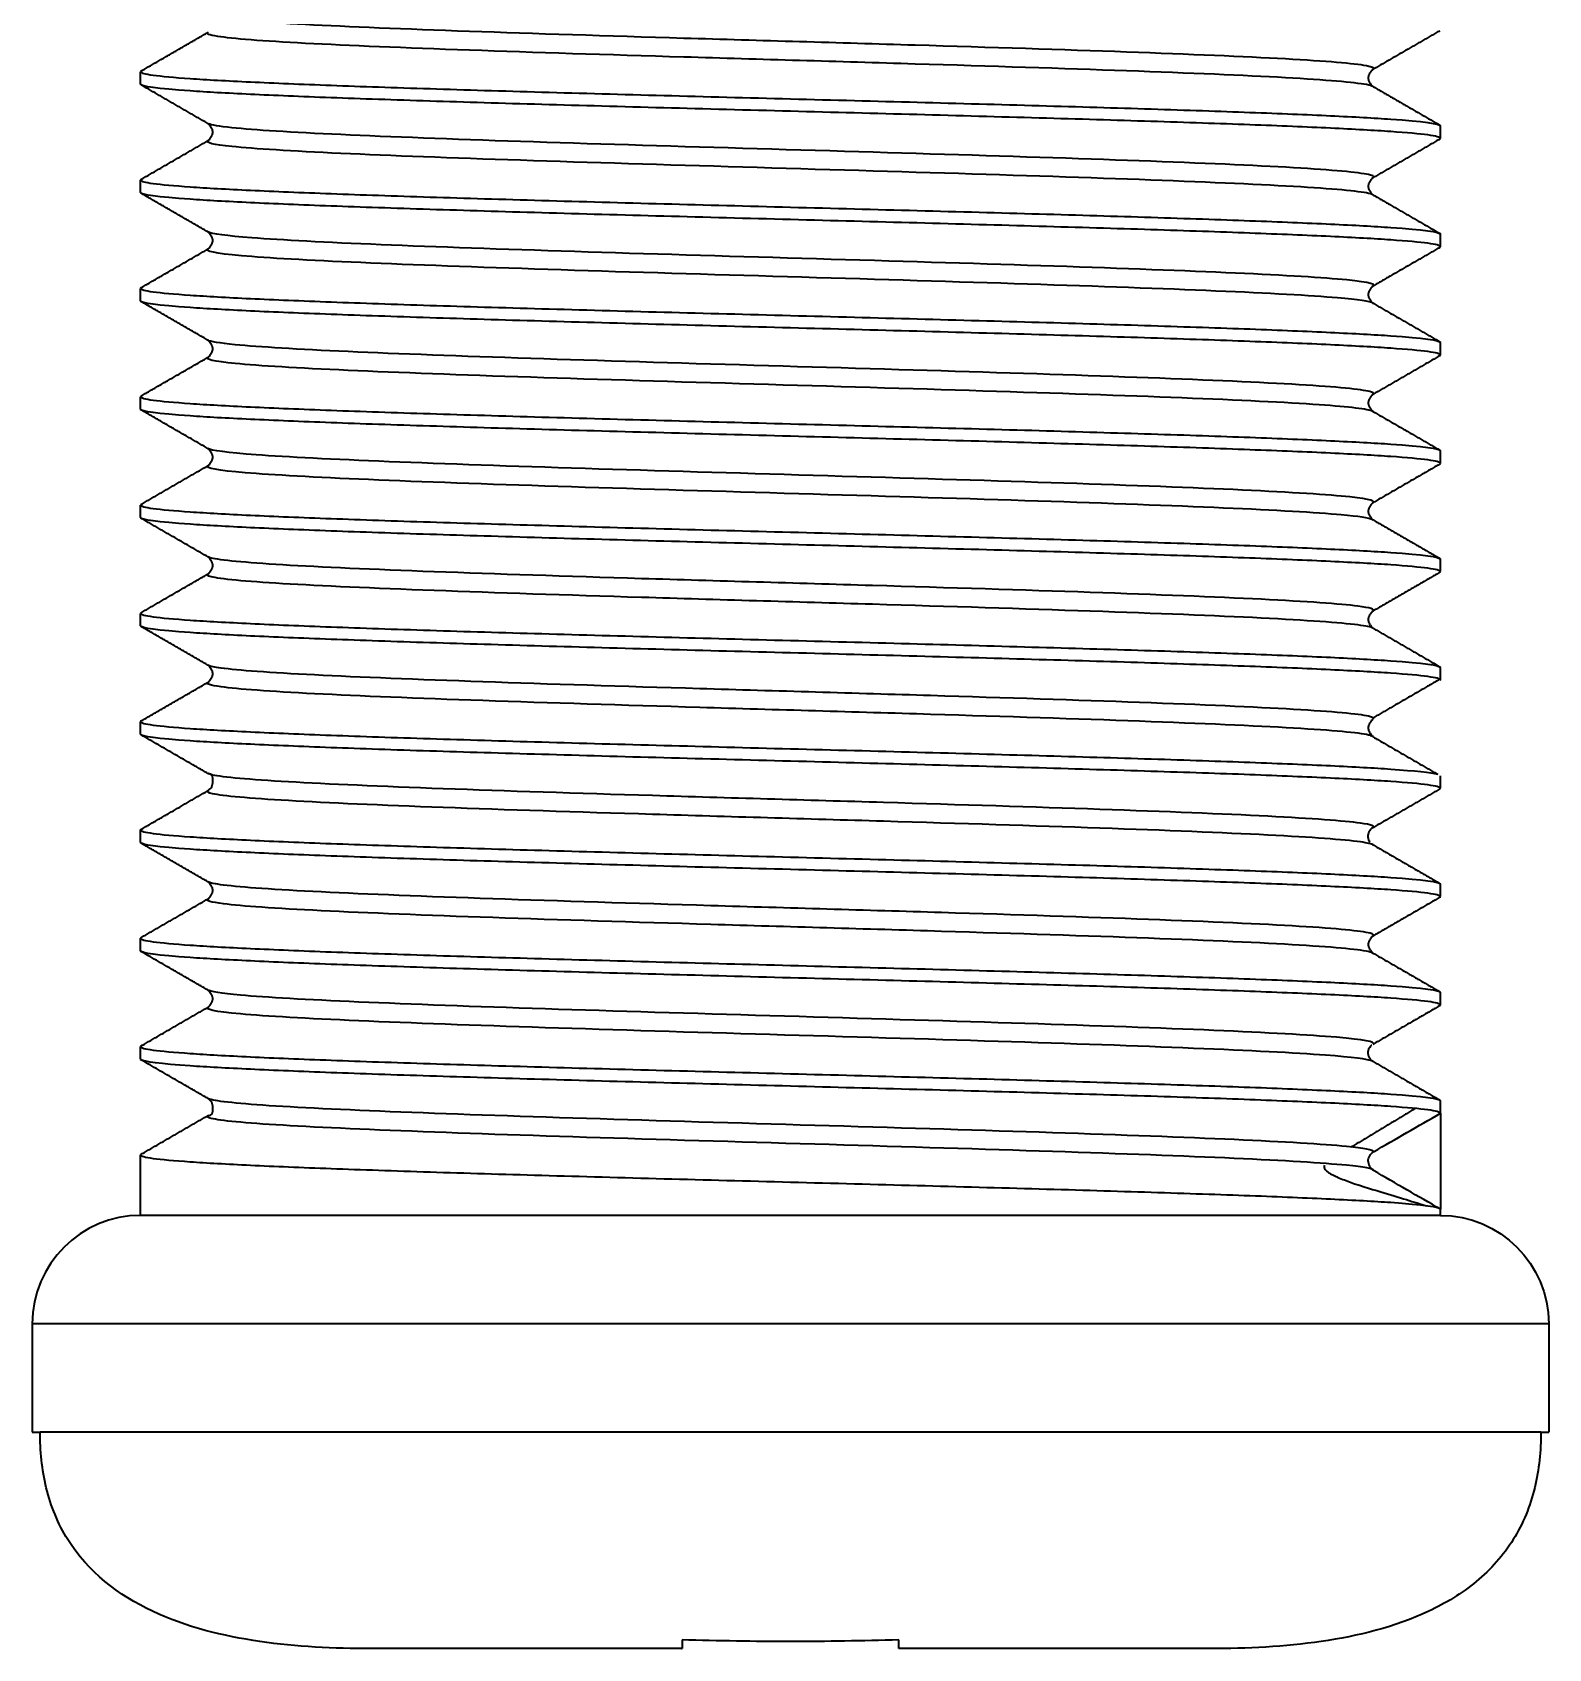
# Model space of a CAD drawing. Extents: x 0 to 1647, y 4681 to 5260.
# Drawn here: x 233.69 to 239.29, y 4895.01 to 4900.98 of the extents above; entities that cross this region are included whole.
import ezdxf

# ---------------------------------------------------------------- set-up
doc = ezdxf.new("R2010")
doc.units = 0
doc.header["$LTSCALE"] = 30
doc.header["$MEASUREMENT"] = 0
doc.layers.get('0').update_dxf_attribs({"linetype": 'CONTINUOUS'})
doc.layers.add('\\M+5B3DF\\M+5B4E7\\M+5CFDF', color=3, linetype='CONTINUOUS', lineweight=9)

# ---------------------------------------------------------------- blocks, each defined once
blk = doc.blocks.new('22')
at = {"color": 0, "lineweight": 35}
for p, q in [((-117.7223, 161.9913), (-117.7256, 161.9876)), ((-117.7256, 161.93), (-117.7256, 161.9876)), ((-112.0388, 161.9973), (-112.0368, 161.9984)), ((-117.4122, 161.7472), (-117.4145, 161.7484)), ((-111.7303, 161.6756), (-111.7256, 161.68)), ((-111.7256, 161.68), (-111.7256, 161.7376)), ((-117.7236, 161.4905), (-117.7256, 161.4876)), ((-117.7256, 161.4299), (-117.7256, 161.4876)), ((-112.0385, 161.4974), (-112.0363, 161.4986)), ((-111.7256, 161.18), (-111.7256, 161.2377)), ((-111.7305, 161.1754), (-111.7256, 161.18)), ((-117.7236, 160.9905), (-117.7256, 160.9877)), ((-117.7256, 160.93), (-117.7256, 160.9877)), ((-112.0389, 160.9972), (-112.0364, 160.9985)), ((-111.7256, 160.68), (-111.7256, 160.7377)), ((-111.7274, 160.6772), (-111.7256, 160.68)), ((-117.7219, 160.4916), (-117.7256, 160.4876)), ((-117.7256, 160.4299), (-117.7256, 160.4876)), ((-112.0362, 160.419), (-112.0384, 160.4202)), ((-111.7256, 160.18), (-111.7256, 160.2377)), ((-117.4146, 160.1692), (-117.4124, 160.1704)), ((-111.7282, 160.1766), (-111.7256, 160.18)), ((-117.7205, 159.9923), (-117.7256, 159.9877)), ((-117.7256, 159.93), (-117.7256, 159.9877)), ((-112.0366, 159.9192), (-112.0388, 159.9204)), ((-111.7256, 159.6801), (-111.7256, 159.7376)), ((-111.7299, 159.6758), (-111.7256, 159.6801)), ((-117.7216, 159.4917), (-117.7256, 159.4876)), ((-117.7256, 159.4301), (-117.7256, 159.4876)), ((-112.0383, 159.4975), (-112.0364, 159.4986)), ((-117.4123, 159.2472), (-117.4142, 159.2482)), ((-111.7256, 159.18), (-111.7256, 159.2376)), ((-111.7263, 159.1784), (-111.7256, 159.18)), ((-117.7231, 158.9908), (-117.7256, 158.9876)), ((-117.7256, 158.93), (-117.7256, 158.9876)), ((-111.7256, 158.6801), (-111.7256, 158.7376)), ((-111.7295, 158.676), (-111.7256, 158.6801)), ((-117.7239, 158.4903), (-117.7256, 158.4876)), ((-117.7256, 158.4301), (-117.7256, 158.4876)), ((-111.7277, 158.177), (-111.7256, 158.18)), ((-111.7256, 158.18), (-111.7256, 158.2376)), ((-117.7227, 157.991), (-117.7256, 157.9876)), ((-117.7256, 157.93), (-117.7256, 157.9876)), ((-111.7256, 157.6799), (-111.7256, 157.7376)), ((-111.7274, 157.6772), (-111.7256, 157.6799)), ((-117.7208, 157.4922), (-117.7256, 157.4876)), ((-117.7256, 157.43), (-117.7256, 157.4876)), ((-111.7256, 157.1799), (-111.7256, 157.2377)), ((-111.7256, 157.1799), (-111.7256, 156.7377)), ((-117.7209, 156.9921), (-117.7256, 156.9877)), ((-117.7256, 156.7088), (-117.7256, 156.9877)), ((-111.7256, 156.7088), (-117.7256, 156.7088)), ((-111.7256, 156.7088), (-111.7256, 156.7377)), ((-118.2256, 156.2088), (-118.2256, 155.7088)), ((-111.2256, 156.2088), (-118.2256, 156.2088)), ((-111.2256, 156.2088), (-111.2256, 155.7088)), ((-118.2256, 155.7088), (-118.1897, 155.7088)), ((-111.2615, 155.7088), (-118.1897, 155.7088)), ((-111.2615, 155.7088), (-111.2256, 155.7088)), ((-114.2256, 154.7088), (-114.2256, 154.7497)), ((-115.2292, 154.7088), (-116.663, 154.7088)), ((-115.2292, 154.7088), (-115.2256, 154.7088)), ((-114.217, 154.7088), (-114.2256, 154.7088)), ((-112.7896, 154.7088), (-114.217, 154.7088)), ((-112.7891, 154.7088), (-112.7896, 154.7088))]:
    blk.add_line(p, q, dxfattribs=at)
blk.add_arc((-117.7256, 156.2088), 0.5, 90, 180, dxfattribs=at)
at = {"color": 0, "lineweight": 35, "extrusion": (0, 0, -1)}
blk.add_arc((111.7256, 156.2088), 0.5, 90, 180, dxfattribs=at)
at = {"color": 0, "lineweight": 35}
for points, knots in [([(-112.0368, 161.9984), (-112.028, 162.0038), (-112.0577, 162.0199), (-112.3797, 162.0465), (-113.1323, 162.0783), (-114.1353, 162.11), (-115.2311, 162.1418), (-116.2474, 162.1735), (-117.0245, 162.2053), (-117.3479, 162.23), (-117.4064, 162.2441), (-117.4131, 162.2476)], [0, 0, 0, 0, 0.065785, 0.193189, 0.320593, 0.447997, 0.575401, 0.702805, 0.83021, 0.957614, 1, 1, 1, 1]), ([(-112.0367, 161.9193), (-112.0414, 161.9222), (-112.0882, 161.9357), (-112.3797, 161.9598), (-113.1323, 161.9916), (-114.1353, 162.0233), (-115.2311, 162.0551), (-116.2474, 162.0869), (-117.0245, 162.1186), (-117.3855, 162.1462), (-117.425, 162.1632), (-117.414, 162.1695)], [0, 0, 0, 0, 0.035257, 0.162133, 0.289008, 0.415884, 0.54276, 0.669636, 0.796511, 0.923387, 1, 1, 1, 1]), ([(-117.7256, 161.9876), (-117.7256, 161.9823), (-117.7062, 161.9773), (-117.6295, 161.9668), (-117.5715, 161.9614), (-117.421, 161.951), (-117.3278, 161.9459), (-117.1081, 161.9355), (-116.9838, 161.9302), (-116.7072, 161.9198), (-116.5529, 161.9147), (-116.2266, 161.9043), (-116.0544, 161.899), (-115.6916, 161.8886), (-115.501, 161.8834), (-115.1177, 161.8731), (-114.923, 161.8678), (-114.5276, 161.8573), (-114.3321, 161.8522), (-113.949, 161.8419), (-113.759, 161.8365), (-113.3955, 161.8261), (-113.2233, 161.821), (-112.8976, 161.8107), (-112.7432, 161.8053), (-112.4664, 161.7949), (-112.3423, 161.7898), (-112.1233, 161.7794), (-112.0298, 161.7741), (-111.8052, 161.7585), (-111.7256, 161.7481), (-111.7256, 161.7376)], [0, 0, 0, 0, 0.0625, 0.0625, 0.125, 0.125, 0.1875, 0.1875, 0.25, 0.25, 0.3125, 0.3125, 0.375, 0.375, 0.4375, 0.4375, 0.5, 0.5, 0.5625, 0.5625, 0.625, 0.625, 0.6875, 0.6875, 0.75, 0.75, 0.8125, 0.8125, 0.875, 0.875, 1, 1, 1, 1]), ([(-111.7256, 161.68), (-111.7256, 161.6852), (-111.745, 161.6904), (-111.8217, 161.7009), (-111.8797, 161.7061), (-112.0302, 161.7164), (-112.1234, 161.7217), (-112.3431, 161.7323), (-112.4674, 161.7374), (-112.744, 161.7477), (-112.8983, 161.753), (-113.2246, 161.7635), (-113.3968, 161.7686), (-113.7596, 161.7789), (-113.9502, 161.7842), (-114.3335, 161.7947), (-114.5281, 161.7998), (-114.9236, 161.8102), (-115.1191, 161.8154), (-115.5022, 161.8259), (-115.6922, 161.8311), (-116.0557, 161.8414), (-116.2279, 161.8466), (-116.5536, 161.8571), (-116.708, 161.8624), (-116.9848, 161.8726), (-117.1089, 161.8778), (-117.3279, 161.8883), (-117.4214, 161.8936), (-117.646, 161.9089), (-117.7256, 161.9196), (-117.7256, 161.93)], [0, 0, 0, 0, 0.0625, 0.0625, 0.125, 0.125, 0.1875, 0.1875, 0.25, 0.25, 0.3125, 0.3125, 0.375, 0.375, 0.4375, 0.4375, 0.5, 0.5, 0.5625, 0.5625, 0.625, 0.625, 0.6875, 0.6875, 0.75, 0.75, 0.8125, 0.8125, 0.875, 0.875, 1, 1, 1, 1]), ([(-112.0363, 161.4986), (-112.0322, 161.5013), (-112.0346, 161.5146), (-112.2432, 161.5384), (-112.911, 161.5702), (-113.8639, 161.6019), (-114.9523, 161.6337), (-116.005, 161.6654), (-116.8566, 161.6972), (-117.3, 161.7244), (-117.3994, 161.7411), (-117.4122, 161.7472)], [0, 0, 0, 0, 0.032428, 0.160177, 0.287925, 0.415674, 0.543422, 0.671171, 0.79892, 0.926668, 1, 1, 1, 1]), ([(-112.0357, 161.4186), (-112.0363, 161.4191), (-112.0542, 161.4301), (-112.2432, 161.4517), (-112.911, 161.4835), (-113.8639, 161.5152), (-114.9523, 161.547), (-116.005, 161.5788), (-116.8566, 161.6105), (-117.3449, 161.6405), (-117.4275, 161.6599), (-117.4153, 161.6688)], [0, 0, 0, 0, 0.005369, 0.132323, 0.259276, 0.386229, 0.513182, 0.640136, 0.767089, 0.894042, 1, 1, 1, 1]), ([(-117.7256, 161.4876), (-117.7256, 161.4823), (-117.7062, 161.4771), (-117.6295, 161.4668), (-117.5715, 161.4616), (-117.421, 161.451), (-117.3278, 161.4458), (-117.1081, 161.4355), (-116.9838, 161.4303), (-116.7072, 161.4198), (-116.5529, 161.4145), (-116.2266, 161.4043), (-116.0544, 161.3991), (-115.6916, 161.3886), (-115.501, 161.3833), (-115.1177, 161.3731), (-114.923, 161.3679), (-114.5276, 161.3573), (-114.3321, 161.3521), (-113.949, 161.3419), (-113.759, 161.3367), (-113.3955, 161.3261), (-113.2233, 161.3209), (-112.8976, 161.3106), (-112.7432, 161.3054), (-112.4664, 161.2949), (-112.3423, 161.2897), (-112.1233, 161.2794), (-112.0298, 161.2742), (-111.8052, 161.2585), (-111.7256, 161.2483), (-111.7256, 161.2377)], [0, 0, 0, 0, 0.0625, 0.0625, 0.125, 0.125, 0.1875, 0.1875, 0.25, 0.25, 0.3125, 0.3125, 0.375, 0.375, 0.4375, 0.4375, 0.5, 0.5, 0.5625, 0.5625, 0.625, 0.625, 0.6875, 0.6875, 0.75, 0.75, 0.8125, 0.8125, 0.875, 0.875, 1, 1, 1, 1]), ([(-111.7256, 161.18), (-111.7256, 161.1853), (-111.745, 161.1905), (-111.8217, 161.2009), (-111.8797, 161.206), (-112.0302, 161.2165), (-112.1234, 161.2218), (-112.3431, 161.2322), (-112.4674, 161.2373), (-112.744, 161.2477), (-112.8983, 161.2531), (-113.2246, 161.2634), (-113.3968, 161.2685), (-113.7596, 161.279), (-113.9502, 161.2843), (-114.3335, 161.2946), (-114.5282, 161.2997), (-114.9236, 161.3102), (-115.1191, 161.3155), (-115.5022, 161.3258), (-115.6922, 161.331), (-116.0557, 161.3414), (-116.2279, 161.3467), (-116.5536, 161.3571), (-116.708, 161.3622), (-116.9848, 161.3726), (-117.1089, 161.3779), (-117.3279, 161.3883), (-117.4214, 161.3935), (-117.646, 161.409), (-117.7256, 161.4195), (-117.7256, 161.4299)], [0, 0, 0, 0, 0.0625, 0.0625, 0.125, 0.125, 0.1875, 0.1875, 0.25, 0.25, 0.3125, 0.3125, 0.375, 0.375, 0.4375, 0.4375, 0.5, 0.5, 0.5625, 0.5625, 0.625, 0.625, 0.6875, 0.6875, 0.75, 0.75, 0.8125, 0.8125, 0.875, 0.875, 1, 1, 1, 1]), ([(-112.0364, 160.9985), (-112.0363, 160.9985), (-112.02, 161.0091), (-112.1325, 161.0303), (-112.7085, 161.0621), (-113.6015, 161.0938), (-114.6711, 161.1256), (-115.7493, 161.1573), (-116.6667, 161.1891), (-117.2487, 161.2193), (-117.3974, 161.2389), (-117.4138, 161.2479)], [0, 0, 0, 0, 0.000242, 0.127568, 0.254894, 0.382221, 0.509547, 0.636873, 0.764199, 0.891525, 1, 1, 1, 1]), ([(-112.0363, 160.919), (-112.0488, 160.9272), (-112.1757, 160.946), (-112.7085, 160.9754), (-113.6015, 161.0071), (-114.6711, 161.0389), (-115.7493, 161.0707), (-116.6667, 161.1024), (-117.279, 161.1342), (-117.4259, 161.1563), (-117.4167, 161.1678), (-117.4154, 161.1687)], [0, 0, 0, 0, 0.098553, 0.225724, 0.352894, 0.480065, 0.607236, 0.734406, 0.861577, 0.988748, 1, 1, 1, 1]), ([(-117.7256, 160.9877), (-117.7256, 160.9824), (-117.7062, 160.9771), (-117.6295, 160.9667), (-117.5715, 160.9616), (-117.421, 160.9512), (-117.3278, 160.9458), (-117.1081, 160.9354), (-116.9838, 160.9303), (-116.7072, 160.92), (-116.5529, 160.9146), (-116.2266, 160.9041), (-116.0544, 160.8991), (-115.6916, 160.8887), (-115.501, 160.8833), (-115.1177, 160.873), (-114.923, 160.8679), (-114.5276, 160.8574), (-114.3321, 160.8521), (-113.949, 160.8417), (-113.759, 160.8366), (-113.3955, 160.8262), (-113.2233, 160.821), (-112.8976, 160.8105), (-112.7432, 160.8053), (-112.4664, 160.795), (-112.3423, 160.7898), (-112.1233, 160.7793), (-112.0298, 160.7741), (-111.8052, 160.7587), (-111.7256, 160.7481), (-111.7256, 160.7377)], [0, 0, 0, 0, 0.0625, 0.0625, 0.125, 0.125, 0.1875, 0.1875, 0.25, 0.25, 0.3125, 0.3125, 0.375, 0.375, 0.4375, 0.4375, 0.5, 0.5, 0.5625, 0.5625, 0.625, 0.625, 0.6875, 0.6875, 0.75, 0.75, 0.8125, 0.8125, 0.875, 0.875, 1, 1, 1, 1]), ([(-111.7256, 160.68), (-111.7256, 160.6852), (-111.745, 160.6905), (-111.8217, 160.7009), (-111.8797, 160.7061), (-112.0302, 160.7164), (-112.1234, 160.7218), (-112.3431, 160.7323), (-112.4674, 160.7374), (-112.744, 160.7477), (-112.8983, 160.753), (-113.2246, 160.7635), (-113.3968, 160.7686), (-113.7596, 160.7789), (-113.9502, 160.7842), (-114.3335, 160.7947), (-114.5281, 160.7998), (-114.9236, 160.8102), (-115.1191, 160.8154), (-115.5022, 160.8259), (-115.6922, 160.8311), (-116.0557, 160.8414), (-116.2279, 160.8466), (-116.5536, 160.8571), (-116.708, 160.8623), (-116.9848, 160.8726), (-117.1089, 160.8778), (-117.3279, 160.8884), (-117.4214, 160.8936), (-117.646, 160.9089), (-117.7256, 160.9196), (-117.7256, 160.93)], [0, 0, 0, 0, 0.0625, 0.0625, 0.125, 0.125, 0.1875, 0.1875, 0.25, 0.25, 0.3125, 0.3125, 0.375, 0.375, 0.4375, 0.4375, 0.5, 0.5, 0.5625, 0.5625, 0.625, 0.625, 0.6875, 0.6875, 0.75, 0.75, 0.8125, 0.8125, 0.875, 0.875, 1, 1, 1, 1]), ([(-112.0358, 160.499), (-112.033, 160.501), (-112.0321, 160.5136), (-112.2201, 160.5369), (-112.8709, 160.5686), (-113.8131, 160.6004), (-114.8987, 160.6321), (-115.9572, 160.6639), (-116.8221, 160.6957), (-117.3, 160.724), (-117.4054, 160.7418), (-117.4153, 160.7489)], [0, 0, 0, 0, 0.024674, 0.151705, 0.278736, 0.405766, 0.532797, 0.659828, 0.786858, 0.913889, 1, 1, 1, 1]), ([(-112.0384, 160.4202), (-112.0587, 160.4302), (-112.2324, 160.4508), (-112.8709, 160.4819), (-113.8131, 160.5137), (-114.8987, 160.5455), (-115.9572, 160.5772), (-116.8221, 160.609), (-117.3422, 160.6398), (-117.4313, 160.6601), (-117.4137, 160.6698)], [0, 0, 0, 0, 0.120046, 0.24731, 0.374574, 0.501838, 0.629102, 0.756366, 0.88363, 1, 1, 1, 1]), ([(-117.7256, 160.4876), (-117.7256, 160.4823), (-117.7062, 160.4771), (-117.6295, 160.4668), (-117.5715, 160.4616), (-117.421, 160.451), (-117.3278, 160.4458), (-117.1081, 160.4354), (-116.9838, 160.4303), (-116.7072, 160.4198), (-116.5529, 160.4145), (-116.2266, 160.4042), (-116.0544, 160.3991), (-115.6916, 160.3886), (-115.501, 160.3833), (-115.1177, 160.373), (-114.923, 160.3679), (-114.5276, 160.3573), (-114.3321, 160.3521), (-113.949, 160.3418), (-113.759, 160.3367), (-113.3955, 160.3261), (-113.2233, 160.3209), (-112.8976, 160.3106), (-112.7432, 160.3054), (-112.4664, 160.2949), (-112.3423, 160.2897), (-112.1233, 160.2793), (-112.0298, 160.2742), (-111.8052, 160.2585), (-111.7256, 160.2483), (-111.7256, 160.2377)], [0, 0, 0, 0, 0.0625, 0.0625, 0.125, 0.125, 0.1875, 0.1875, 0.25, 0.25, 0.3125, 0.3125, 0.375, 0.375, 0.4375, 0.4375, 0.5, 0.5, 0.5625, 0.5625, 0.625, 0.625, 0.6875, 0.6875, 0.75, 0.75, 0.8125, 0.8125, 0.875, 0.875, 1, 1, 1, 1]), ([(-111.7256, 160.18), (-111.7256, 160.1853), (-111.745, 160.1905), (-111.8217, 160.2009), (-111.8797, 160.206), (-112.0302, 160.2166), (-112.1234, 160.2218), (-112.3431, 160.2322), (-112.4674, 160.2373), (-112.744, 160.2478), (-112.8983, 160.2531), (-113.2246, 160.2634), (-113.3968, 160.2685), (-113.7596, 160.279), (-113.9502, 160.2843), (-114.3335, 160.2946), (-114.5282, 160.2997), (-114.9236, 160.3103), (-115.1191, 160.3155), (-115.5022, 160.3258), (-115.6922, 160.331), (-116.0557, 160.3415), (-116.2279, 160.3467), (-116.5536, 160.3571), (-116.708, 160.3622), (-116.9848, 160.3727), (-117.1089, 160.3779), (-117.3279, 160.3883), (-117.4214, 160.3934), (-117.646, 160.409), (-117.7256, 160.4194), (-117.7256, 160.4299)], [0, 0, 0, 0, 0.0625, 0.0625, 0.125, 0.125, 0.1875, 0.1875, 0.25, 0.25, 0.3125, 0.3125, 0.375, 0.375, 0.4375, 0.4375, 0.5, 0.5, 0.5625, 0.5625, 0.625, 0.625, 0.6875, 0.6875, 0.75, 0.75, 0.8125, 0.8125, 0.875, 0.875, 1, 1, 1, 1]), ([(-112.0366, 159.9984), (-112.0204, 160.0085), (-112.1224, 160.0292), (-112.6722, 160.0605), (-113.5527, 160.0923), (-114.6175, 160.124), (-115.6993, 160.1558), (-116.6281, 160.1876), (-117.2432, 160.2186), (-117.4013, 160.239), (-117.4153, 160.2488)], [0, 0, 0, 0, 0.121313, 0.248112, 0.37491, 0.501709, 0.628508, 0.755306, 0.882105, 1, 1, 1, 1]), ([(-112.0388, 159.9204), (-112.054, 159.9276), (-112.1732, 159.9454), (-112.6722, 159.9738), (-113.5527, 160.0056), (-114.6175, 160.0374), (-115.6993, 160.0691), (-116.6281, 160.1009), (-117.2579, 160.1326), (-117.4243, 160.1554), (-117.4172, 160.1676), (-117.4146, 160.1692)], [0, 0, 0, 0, 0.08724, 0.214847, 0.342455, 0.470062, 0.597669, 0.725277, 0.852884, 0.980492, 1, 1, 1, 1]), ([(-117.7256, 159.9877), (-117.7256, 159.9824), (-117.7062, 159.9771), (-117.6295, 159.9667), (-117.5715, 159.9615), (-117.421, 159.9512), (-117.3278, 159.9458), (-117.1081, 159.9353), (-116.9838, 159.9303), (-116.7072, 159.92), (-116.5529, 159.9146), (-116.2266, 159.9041), (-116.0544, 159.8991), (-115.6916, 159.8887), (-115.501, 159.8834), (-115.1177, 159.8729), (-114.923, 159.8679), (-114.5276, 159.8575), (-114.3321, 159.8522), (-113.949, 159.8417), (-113.759, 159.8366), (-113.3955, 159.8262), (-113.2233, 159.821), (-112.8976, 159.8105), (-112.7432, 159.8053), (-112.4664, 159.795), (-112.3423, 159.7898), (-112.1233, 159.7793), (-112.0298, 159.7741), (-111.8052, 159.7587), (-111.7256, 159.748), (-111.7256, 159.7376)], [0, 0, 0, 0, 0.0625, 0.0625, 0.125, 0.125, 0.1875, 0.1875, 0.25, 0.25, 0.3125, 0.3125, 0.375, 0.375, 0.4375, 0.4375, 0.5, 0.5, 0.5625, 0.5625, 0.625, 0.625, 0.6875, 0.6875, 0.75, 0.75, 0.8125, 0.8125, 0.875, 0.875, 1, 1, 1, 1]), ([(-111.7256, 159.6801), (-111.7256, 159.6853), (-111.745, 159.6904), (-111.8217, 159.7008), (-111.8797, 159.7061), (-112.0302, 159.7166), (-112.1234, 159.7217), (-112.3431, 159.7321), (-112.4674, 159.7374), (-112.744, 159.7478), (-112.8983, 159.753), (-113.2246, 159.7633), (-113.3968, 159.7686), (-113.7596, 159.7791), (-113.9502, 159.7843), (-114.3335, 159.7945), (-114.5281, 159.7998), (-114.9236, 159.8103), (-115.1191, 159.8155), (-115.5022, 159.8257), (-115.6922, 159.831), (-116.0557, 159.8416), (-116.2279, 159.8467), (-116.5536, 159.8569), (-116.708, 159.8623), (-116.9848, 159.8728), (-117.1089, 159.8779), (-117.3279, 159.8882), (-117.4214, 159.8935), (-117.646, 159.9092), (-117.7256, 159.9194), (-117.7256, 159.93)], [0, 0, 0, 0, 0.0625, 0.0625, 0.125, 0.125, 0.1875, 0.1875, 0.25, 0.25, 0.3125, 0.3125, 0.375, 0.375, 0.4375, 0.4375, 0.5, 0.5, 0.5625, 0.5625, 0.625, 0.625, 0.6875, 0.6875, 0.75, 0.75, 0.8125, 0.8125, 0.875, 0.875, 1, 1, 1, 1]), ([(-112.0364, 159.4986), (-112.0253, 159.506), (-112.0823, 159.5239), (-112.4947, 159.5524), (-113.3043, 159.5842), (-114.3373, 159.6159), (-115.4313, 159.6477), (-116.4144, 159.6795), (-117.1321, 159.7112), (-117.3765, 159.7341), (-117.4111, 159.7463), (-117.414, 159.748)], [0, 0, 0, 0, 0.088504, 0.215815, 0.343126, 0.470436, 0.597747, 0.725058, 0.852368, 0.979679, 1, 1, 1, 1]), ([(-112.0373, 159.4196), (-112.0457, 159.4244), (-112.1192, 159.4398), (-112.4947, 159.4657), (-113.3043, 159.4975), (-114.3373, 159.5293), (-115.4313, 159.561), (-116.4144, 159.5928), (-117.1321, 159.6245), (-117.4072, 159.6503), (-117.4219, 159.6654), (-117.4132, 159.67)], [0, 0, 0, 0, 0.057559, 0.184388, 0.311217, 0.438047, 0.564876, 0.691706, 0.818535, 0.945365, 1, 1, 1, 1]), ([(-117.7256, 159.4876), (-117.7256, 159.4824), (-117.7062, 159.4773), (-117.6295, 159.4667), (-117.5715, 159.4614), (-117.421, 159.4511), (-117.3278, 159.446), (-117.1081, 159.4354), (-116.9838, 159.4302), (-116.7072, 159.4199), (-116.5529, 159.4147), (-116.2266, 159.4042), (-116.0544, 159.399), (-115.6916, 159.3887), (-115.501, 159.3835), (-115.1177, 159.373), (-114.923, 159.3678), (-114.5276, 159.3574), (-114.3321, 159.3523), (-113.949, 159.3418), (-113.759, 159.3365), (-113.3955, 159.3261), (-113.2233, 159.3211), (-112.8976, 159.3106), (-112.7432, 159.3053), (-112.4664, 159.2949), (-112.3423, 159.2899), (-112.1233, 159.2793), (-112.0298, 159.274), (-111.8052, 159.2586), (-111.7256, 159.248), (-111.7256, 159.2376)], [0, 0, 0, 0, 0.0625, 0.0625, 0.125, 0.125, 0.1875, 0.1875, 0.25, 0.25, 0.3125, 0.3125, 0.375, 0.375, 0.4375, 0.4375, 0.5, 0.5, 0.5625, 0.5625, 0.625, 0.625, 0.6875, 0.6875, 0.75, 0.75, 0.8125, 0.8125, 0.875, 0.875, 1, 1, 1, 1]), ([(-111.7256, 159.18), (-111.7256, 159.1852), (-111.745, 159.1904), (-111.8217, 159.2009), (-111.8797, 159.2062), (-112.0302, 159.2165), (-112.1234, 159.2217), (-112.3431, 159.2322), (-112.4674, 159.2375), (-112.744, 159.2477), (-112.8983, 159.2529), (-113.2246, 159.2634), (-113.3968, 159.2686), (-113.7596, 159.279), (-113.9502, 159.2842), (-114.3335, 159.2946), (-114.5281, 159.2998), (-114.9236, 159.3103), (-115.1191, 159.3154), (-115.5022, 159.3258), (-115.6922, 159.3311), (-116.0557, 159.3415), (-116.2279, 159.3466), (-116.5536, 159.357), (-116.708, 159.3624), (-116.9848, 159.3727), (-117.1089, 159.3777), (-117.3279, 159.3883), (-117.4214, 159.3936), (-117.646, 159.4091), (-117.7256, 159.4196), (-117.7256, 159.4301)], [0, 0, 0, 0, 0.0625, 0.0625, 0.125, 0.125, 0.1875, 0.1875, 0.25, 0.25, 0.3125, 0.3125, 0.375, 0.375, 0.4375, 0.4375, 0.5, 0.5, 0.5625, 0.5625, 0.625, 0.625, 0.6875, 0.6875, 0.75, 0.75, 0.8125, 0.8125, 0.875, 0.875, 1, 1, 1, 1]), ([(-112.0365, 158.9985), (-112.0293, 159.0032), (-112.0509, 159.0185), (-112.3403, 159.0443), (-113.0708, 159.0761), (-114.0612, 159.1078), (-115.1561, 159.1396), (-116.1833, 159.1714), (-116.9814, 159.2031), (-117.3348, 159.2284), (-117.4038, 159.2431), (-117.4123, 159.2472)], [0, 0, 0, 0, 0.056474, 0.18416, 0.311846, 0.439531, 0.567217, 0.694903, 0.822589, 0.950274, 1, 1, 1, 1]), ([(-112.0467, 158.9233), (-112.0495, 158.9242), (-112.0937, 158.9356), (-112.3403, 158.9576), (-113.0708, 158.9894), (-114.0612, 159.0212), (-115.1561, 159.0529), (-116.1833, 159.0847), (-116.9814, 159.1164), (-117.3747, 159.1446), (-117.4254, 159.1621), (-117.4147, 159.1691)], [0, 0, 0, 0, 0.010432, 0.139625, 0.268817, 0.39801, 0.527203, 0.656395, 0.785588, 0.914781, 1, 1, 1, 1]), ([(-117.7256, 158.9876), (-117.7256, 158.9823), (-117.7062, 158.9772), (-117.6295, 158.9669), (-117.5715, 158.9615), (-117.421, 158.951), (-117.3278, 158.9459), (-117.1081, 158.9355), (-116.9838, 158.9302), (-116.7072, 158.9198), (-116.5529, 158.9146), (-116.2266, 158.9043), (-116.0544, 158.899), (-115.6916, 158.8886), (-115.501, 158.8834), (-115.1177, 158.8731), (-114.923, 158.8678), (-114.5276, 158.8573), (-114.3321, 158.8522), (-113.949, 158.8419), (-113.759, 158.8366), (-113.3955, 158.8261), (-113.2233, 158.821), (-112.8976, 158.8107), (-112.7432, 158.8053), (-112.4664, 158.7949), (-112.3423, 158.7898), (-112.1233, 158.7794), (-112.0298, 158.7741), (-111.8414, 158.761), (-111.7682, 158.7532), (-111.7394, 158.7452)], [0, 0, 0, 0, 0.064448, 0.064448, 0.128895, 0.128895, 0.193343, 0.193343, 0.25779, 0.25779, 0.322238, 0.322238, 0.386685, 0.386685, 0.451133, 0.451133, 0.51558, 0.51558, 0.580028, 0.580028, 0.644475, 0.644475, 0.708923, 0.708923, 0.773371, 0.773371, 0.837818, 0.837818, 0.902266, 0.902266, 1, 1, 1, 1]), ([(-111.7256, 158.6801), (-111.7256, 158.6853), (-111.745, 158.6904), (-111.8217, 158.7008), (-111.8797, 158.7062), (-112.0302, 158.7166), (-112.1234, 158.7217), (-112.3431, 158.7321), (-112.4674, 158.7374), (-112.744, 158.7478), (-112.8983, 158.753), (-113.2246, 158.7633), (-113.3968, 158.7686), (-113.7596, 158.7791), (-113.9502, 158.7842), (-114.3335, 158.7945), (-114.5281, 158.7998), (-114.9236, 158.8103), (-115.1191, 158.8154), (-115.5022, 158.8257), (-115.6922, 158.8311), (-116.0557, 158.8416), (-116.2279, 158.8467), (-116.5536, 158.8569), (-116.708, 158.8623), (-116.9848, 158.8728), (-117.1089, 158.8779), (-117.3279, 158.8882), (-117.4214, 158.8935), (-117.646, 158.9092), (-117.7256, 158.9194), (-117.7256, 158.93)], [0, 0, 0, 0, 0.0625, 0.0625, 0.125, 0.125, 0.1875, 0.1875, 0.25, 0.25, 0.3125, 0.3125, 0.375, 0.375, 0.4375, 0.4375, 0.5, 0.5, 0.5625, 0.5625, 0.625, 0.625, 0.6875, 0.6875, 0.75, 0.75, 0.8125, 0.8125, 0.875, 0.875, 1, 1, 1, 1]), ([(-112.0379, 158.4977), (-112.0245, 158.5049), (-112.0715, 158.5226), (-112.4634, 158.5509), (-113.2586, 158.5826), (-114.2843, 158.6144), (-115.3793, 158.6462), (-116.3716, 158.6779), (-117.1053, 158.7097), (-117.3724, 158.7333), (-117.4114, 158.7462), (-117.415, 158.7487)], [0, 0, 0, 0, 0.085303, 0.211854, 0.338406, 0.464957, 0.591508, 0.71806, 0.844611, 0.971163, 1, 1, 1, 1]), ([(-117.4139, 158.6696), (-117.4066, 158.6752), (-117.3935, 158.6879), (-117.3895, 158.7334), (-117.3958, 158.7476), (-117.414, 158.748)], [0, 0, 0, 0, 0.147542, 0.33335, 1, 1, 1, 1]), ([(-112.0359, 158.4187), (-112.0422, 158.4233), (-112.1069, 158.4384), (-112.4634, 158.4642), (-113.2586, 158.496), (-114.2843, 158.5277), (-115.3793, 158.5595), (-116.3716, 158.5912), (-117.1053, 158.623), (-117.3974, 158.6488), (-117.4216, 158.664), (-117.4154, 158.6686)], [0, 0, 0, 0, 0.054986, 0.182063, 0.30914, 0.436218, 0.563295, 0.690372, 0.81745, 0.944527, 1, 1, 1, 1]), ([(-117.7256, 158.4876), (-117.7256, 158.4824), (-117.7062, 158.4773), (-117.6295, 158.4667), (-117.5715, 158.4614), (-117.421, 158.4511), (-117.3278, 158.446), (-117.1081, 158.4354), (-116.9838, 158.4302), (-116.7072, 158.4199), (-116.5529, 158.4147), (-116.2266, 158.4042), (-116.0544, 158.399), (-115.6916, 158.3886), (-115.501, 158.3835), (-115.1177, 158.373), (-114.923, 158.3678), (-114.5276, 158.3573), (-114.3321, 158.3523), (-113.949, 158.3418), (-113.759, 158.3365), (-113.3955, 158.3261), (-113.2233, 158.3211), (-112.8976, 158.3106), (-112.7432, 158.3053), (-112.4664, 158.2949), (-112.3423, 158.2899), (-112.1233, 158.2794), (-112.0298, 158.274), (-111.8052, 158.2586), (-111.7256, 158.248), (-111.7256, 158.2376)], [0, 0, 0, 0, 0.0625, 0.0625, 0.125, 0.125, 0.1875, 0.1875, 0.25, 0.25, 0.3125, 0.3125, 0.375, 0.375, 0.4375, 0.4375, 0.5, 0.5, 0.5625, 0.5625, 0.625, 0.625, 0.6875, 0.6875, 0.75, 0.75, 0.8125, 0.8125, 0.875, 0.875, 1, 1, 1, 1]), ([(-112.0373, 158.498), (-112.0412, 158.4957), (-112.0481, 158.4903), (-112.0564, 158.4788), (-112.0607, 158.466), (-112.061, 158.4455), (-112.0552, 158.4378), (-112.0518, 158.4331), (-112.0516, 158.4329)], [0, 0, 0, 0, 0.084653, 0.174468, 0.284346, 0.438626, 0.980961, 1, 1, 1, 1]), ([(-111.7256, 158.18), (-111.7256, 158.1852), (-111.745, 158.1904), (-111.8217, 158.2009), (-111.8797, 158.2062), (-112.0302, 158.2165), (-112.1234, 158.2217), (-112.3431, 158.2323), (-112.4674, 158.2375), (-112.744, 158.2477), (-112.8983, 158.2529), (-113.2246, 158.2635), (-113.3968, 158.2686), (-113.7596, 158.279), (-113.9502, 158.2842), (-114.3335, 158.2946), (-114.5281, 158.2999), (-114.9236, 158.3103), (-115.1191, 158.3154), (-115.5022, 158.3258), (-115.6922, 158.3311), (-116.0557, 158.3415), (-116.2279, 158.3466), (-116.5536, 158.357), (-116.708, 158.3624), (-116.9848, 158.3727), (-117.1089, 158.3777), (-117.3279, 158.3883), (-117.4214, 158.3936), (-117.646, 158.409), (-117.7256, 158.4196), (-117.7256, 158.4301)], [0, 0, 0, 0, 0.0625, 0.0625, 0.125, 0.125, 0.1875, 0.1875, 0.25, 0.25, 0.3125, 0.3125, 0.375, 0.375, 0.4375, 0.4375, 0.5, 0.5, 0.5625, 0.5625, 0.625, 0.625, 0.6875, 0.6875, 0.75, 0.75, 0.8125, 0.8125, 0.875, 0.875, 1, 1, 1, 1]), ([(-112.0362, 157.9988), (-112.0302, 158.0028), (-112.0469, 158.0175), (-112.3137, 158.0428), (-113.0281, 158.0745), (-114.0093, 158.1063), (-115.103, 158.1381), (-116.1374, 158.1698), (-116.95, 158.2016), (-117.3317, 158.2277), (-117.4063, 158.2433), (-117.4144, 158.2483)], [0, 0, 0, 0, 0.049181, 0.176414, 0.303647, 0.43088, 0.558113, 0.685346, 0.812578, 0.939811, 1, 1, 1, 1]), ([(-112.0379, 157.92), (-112.0407, 157.9214), (-112.0747, 157.9335), (-112.3137, 157.9561), (-113.0281, 157.9879), (-114.0093, 158.0196), (-115.103, 158.0514), (-116.1374, 158.0831), (-116.95, 158.1149), (-117.3685, 158.1436), (-117.4264, 158.1617), (-117.4145, 158.1692)], [0, 0, 0, 0, 0.017519, 0.144923, 0.272327, 0.399732, 0.527136, 0.65454, 0.781944, 0.909349, 1, 1, 1, 1]), ([(-117.7256, 157.9876), (-117.7256, 157.9823), (-117.7062, 157.9772), (-117.6295, 157.9669), (-117.5715, 157.9615), (-117.421, 157.951), (-117.3278, 157.9459), (-117.1081, 157.9355), (-116.9838, 157.9302), (-116.7072, 157.9198), (-116.5529, 157.9146), (-116.2266, 157.9043), (-116.0544, 157.8991), (-115.6916, 157.8886), (-115.501, 157.8834), (-115.1177, 157.8731), (-114.923, 157.8679), (-114.5276, 157.8573), (-114.3321, 157.8522), (-113.949, 157.8419), (-113.759, 157.8366), (-113.3955, 157.8261), (-113.2233, 157.8209), (-112.8976, 157.8107), (-112.7432, 157.8054), (-112.4664, 157.7949), (-112.3423, 157.7897), (-112.1233, 157.7794), (-112.0298, 157.7741), (-111.8052, 157.7584), (-111.7256, 157.7482), (-111.7256, 157.7376)], [0, 0, 0, 0, 0.0625, 0.0625, 0.125, 0.125, 0.1875, 0.1875, 0.25, 0.25, 0.3125, 0.3125, 0.375, 0.375, 0.4375, 0.4375, 0.5, 0.5, 0.5625, 0.5625, 0.625, 0.625, 0.6875, 0.6875, 0.75, 0.75, 0.8125, 0.8125, 0.875, 0.875, 1, 1, 1, 1]), ([(-111.7256, 157.6799), (-111.7256, 157.6852), (-111.745, 157.6905), (-111.8217, 157.7009), (-111.8797, 157.7061), (-112.0302, 157.7165), (-112.1234, 157.7218), (-112.3431, 157.7323), (-112.4674, 157.7373), (-112.744, 157.7477), (-112.8983, 157.753), (-113.2246, 157.7635), (-113.3968, 157.7686), (-113.7596, 157.7789), (-113.9502, 157.7843), (-114.3335, 157.7947), (-114.5281, 157.7998), (-114.9236, 157.8102), (-115.1191, 157.8155), (-115.5022, 157.8259), (-115.6922, 157.831), (-116.0557, 157.8414), (-116.2279, 157.8467), (-116.5536, 157.8571), (-116.708, 157.8623), (-116.9848, 157.8726), (-117.1089, 157.8778), (-117.3279, 157.8884), (-117.4214, 157.8935), (-117.646, 157.9089), (-117.7256, 157.9196), (-117.7256, 157.93)], [0, 0, 0, 0, 0.0625, 0.0625, 0.125, 0.125, 0.1875, 0.1875, 0.25, 0.25, 0.3125, 0.3125, 0.375, 0.375, 0.4375, 0.4375, 0.5, 0.5, 0.5625, 0.5625, 0.625, 0.625, 0.6875, 0.6875, 0.75, 0.75, 0.8125, 0.8125, 0.875, 0.875, 1, 1, 1, 1]), ([(-112.0356, 157.4991), (-112.0339, 157.5003), (-112.0279, 157.5122), (-112.1889, 157.5347), (-112.8152, 157.5664), (-113.7416, 157.5982), (-114.8228, 157.63), (-115.8886, 157.6617), (-116.7717, 157.6935), (-117.2864, 157.7226), (-117.4048, 157.7411), (-117.4155, 157.749)], [0, 0, 0, 0, 0.015511, 0.142542, 0.269573, 0.396603, 0.523634, 0.650665, 0.777695, 0.904726, 1, 1, 1, 1]), ([(-112.0389, 157.4205), (-112.0584, 157.4296), (-112.2166, 157.4494), (-112.8152, 157.4798), (-113.7416, 157.5115), (-114.8228, 157.5433), (-115.8886, 157.575), (-116.7717, 157.6068), (-117.3332, 157.6385), (-117.4345, 157.6597), (-117.4126, 157.6703), (-117.4126, 157.6704)], [0, 0, 0, 0, 0.110213, 0.23729, 0.364368, 0.491445, 0.618523, 0.7456, 0.872677, 0.999755, 1, 1, 1, 1]), ([(-117.7256, 157.4876), (-117.7256, 157.4823), (-117.7062, 157.4771), (-117.6295, 157.4668), (-117.5715, 157.4616), (-117.421, 157.4511), (-117.3278, 157.4458), (-117.1081, 157.4354), (-116.9838, 157.4303), (-116.7072, 157.4199), (-116.5529, 157.4145), (-116.2266, 157.4042), (-116.0544, 157.3992), (-115.6916, 157.3886), (-115.501, 157.3833), (-115.1177, 157.373), (-114.923, 157.3679), (-114.5276, 157.3574), (-114.3321, 157.3521), (-113.949, 157.3418), (-113.759, 157.3367), (-113.3955, 157.3262), (-113.2233, 157.3209), (-112.8976, 157.3106), (-112.7432, 157.3054), (-112.4664, 157.295), (-112.3423, 157.2897), (-112.1233, 157.2793), (-112.0298, 157.2742), (-111.8052, 157.2586), (-111.7256, 157.2482), (-111.7256, 157.2377)], [0, 0, 0, 0, 0.0625, 0.0625, 0.125, 0.125, 0.1875, 0.1875, 0.25, 0.25, 0.3125, 0.3125, 0.375, 0.375, 0.4375, 0.4375, 0.5, 0.5, 0.5625, 0.5625, 0.625, 0.625, 0.6875, 0.6875, 0.75, 0.75, 0.8125, 0.8125, 0.875, 0.875, 1, 1, 1, 1]), ([(-111.7256, 157.18), (-111.7256, 157.1853), (-111.745, 157.1905), (-111.8217, 157.2008), (-111.8797, 157.2061), (-112.0302, 157.2166), (-112.1234, 157.2218), (-112.3431, 157.2322), (-112.4674, 157.2373), (-112.744, 157.2478), (-112.8983, 157.2531), (-113.2246, 157.2634), (-113.3968, 157.2685), (-113.7596, 157.279), (-113.9502, 157.2843), (-114.3335, 157.2946), (-114.5282, 157.2997), (-114.9236, 157.3103), (-115.1191, 157.3155), (-115.5022, 157.3258), (-115.6922, 157.331), (-116.0557, 157.3415), (-116.2279, 157.3467), (-116.5536, 157.357), (-116.708, 157.3622), (-116.9848, 157.3727), (-117.1089, 157.3779), (-117.3279, 157.3883), (-117.4214, 157.3934), (-117.6328, 157.4082), (-117.711, 157.4176), (-117.7237, 157.4272)], [0, 0, 0, 0, 0.063197, 0.063197, 0.126394, 0.126394, 0.189591, 0.189591, 0.252789, 0.252789, 0.315986, 0.315986, 0.379183, 0.379183, 0.44238, 0.44238, 0.505577, 0.505577, 0.568774, 0.568774, 0.631971, 0.631971, 0.695168, 0.695168, 0.758366, 0.758366, 0.821563, 0.821563, 0.88476, 0.88476, 1, 1, 1, 1]), ([(-112.042, 157.4935), (-112.0451, 157.4939), (-112.0497, 157.4869), (-112.0608, 157.4722), (-112.0606, 157.4516), (-112.0562, 157.4387), (-112.0479, 157.4272), (-112.0409, 157.4219), (-112.0371, 157.4195)], [0, 0, 0, 0, 0.408795, 0.735888, 0.828469, 0.894369, 0.948575, 1, 1, 1, 1]), ([(-112.0336, 157.0022), (-112.0338, 157.0103), (-112.1313, 157.029), (-112.622, 157.0583), (-113.4842, 157.0901), (-114.5415, 157.1219), (-115.6277, 157.1536), (-116.5722, 157.1854), (-117.2265, 157.2171), (-117.4009, 157.2383), (-117.4155, 157.2489), (-117.4155, 157.249)], [0, 0, 0, 0, 0.09897, 0.227635, 0.3563, 0.484966, 0.613631, 0.742296, 0.870961, 0.999626, 1, 1, 1, 1]), ([(-117.4141, 157.1695), (-117.3956, 157.1689), (-117.3897, 157.1829), (-117.3934, 157.2294), (-117.4067, 157.2424), (-117.4141, 157.2481)], [0, 0, 0, 0, 0.677241, 0.858632, 1, 1, 1, 1]), ([(-112.0336, 156.9155), (-112.0338, 156.9236), (-112.1313, 156.9423), (-112.622, 156.9717), (-113.4842, 157.0034), (-114.5415, 157.0352), (-115.6277, 157.0669), (-116.5722, 157.0987), (-117.2265, 157.1304), (-117.4229, 157.1543), (-117.4182, 157.1676), (-117.4126, 157.1703)], [0, 0, 0, 0, 0.095851, 0.220462, 0.345072, 0.469683, 0.594294, 0.718904, 0.843515, 0.968126, 1, 1, 1, 1]), ([(-117.7256, 156.9877), (-117.7256, 156.9825), (-117.7062, 156.9772), (-117.6295, 156.9667), (-117.5715, 156.9615), (-117.421, 156.9512), (-117.3278, 156.9459), (-117.1081, 156.9353), (-116.9838, 156.9302), (-116.7072, 156.92), (-116.5529, 156.9146), (-116.2266, 156.9041), (-116.0544, 156.899), (-115.6916, 156.8887), (-115.501, 156.8834), (-115.1177, 156.8729), (-114.923, 156.8678), (-114.5276, 156.8575), (-114.3321, 156.8522), (-113.949, 156.8417), (-113.759, 156.8365), (-113.3955, 156.8262), (-113.2233, 156.821), (-112.8976, 156.8105), (-112.7432, 156.8053), (-112.4664, 156.795), (-112.3423, 156.7898), (-112.1233, 156.7793), (-112.0298, 156.7741), (-111.8052, 156.7587), (-111.7256, 156.748), (-111.7256, 156.7376)], [0, 0, 0, 0, 0.0625, 0.0625, 0.125, 0.125, 0.1875, 0.1875, 0.25, 0.25, 0.3125, 0.3125, 0.375, 0.375, 0.4375, 0.4375, 0.5, 0.5, 0.5625, 0.5625, 0.625, 0.625, 0.6875, 0.6875, 0.75, 0.75, 0.8125, 0.8125, 0.875, 0.875, 1, 1, 1, 1]), ([(-112.0587, 156.958), (-112.0587, 156.9583), (-112.0589, 156.9759), (-112.0488, 156.9934), (-112.0336, 157.0022)], [0, 0, 0, 0, 0.015815, 1, 1, 1, 1]), ([(-112.2605, 156.941), (-112.2615, 156.9388), (-112.2624, 156.9341), (-112.2615, 156.9263), (-112.2558, 156.9181), (-112.2478, 156.911), (-112.2406, 156.9058), (-112.2319, 156.9004), (-112.2175, 156.8926), (-112.1953, 156.8824), (-112.1095, 156.8487), (-111.9559, 156.8064), (-111.8415, 156.768), (-111.7897, 156.7532)], [0, 0, 0, 0, 0.043025, 0.081342, 0.110531, 0.122668, 0.133978, 0.145313, 0.157534, 0.187178, 0.226599, 0.504695, 1, 1, 1, 1]), ([(-116.6621, 154.7088), (-116.8344, 154.7088), (-117.0057, 154.7172), (-117.3442, 154.7665), (-117.5149, 154.808), (-117.8265, 154.9544), (-117.9699, 155.0648), (-118.1076, 155.2858), (-118.1404, 155.3664), (-118.1815, 155.5355), (-118.1897, 155.6216), (-118.1897, 155.7088)], [0, 0, 0, 0, 0.25, 0.25, 0.5, 0.5, 0.75, 0.75, 0.875, 0.875, 1, 1, 1, 1]), ([(-111.2615, 155.7088), (-111.2615, 155.6218), (-111.2697, 155.536), (-111.3103, 155.368), (-111.3434, 155.2864), (-111.4345, 155.1397), (-111.4932, 155.0737), (-111.6264, 154.9636), (-111.7017, 154.9183), (-111.9352, 154.8084), (-112.1059, 154.7667), (-112.4451, 154.7172), (-112.6166, 154.7088), (-112.7891, 154.7088)], [0, 0, 0, 0, 0.125, 0.125, 0.25, 0.25, 0.375, 0.375, 0.5, 0.5, 0.75, 0.75, 1, 1, 1, 1])]:
    blk.add_open_spline(points, degree=3, knots=knots, dxfattribs=at)
for points, degree in [([(-117.7243, 161.9902), (-117.5681, 162.0804), (-117.412, 162.1707)], 2), ([(-111.7283, 162.1768), (-111.8845, 162.0865), (-112.0406, 161.9962)], 2), ([(-112.0373, 161.9981), (-112.0803, 161.9588), (-112.0372, 161.9196)], 2), ([(-117.4102, 161.746), (-117.5663, 161.8363), (-117.7225, 161.9266)], 2), ([(-112.0386, 161.9203), (-111.8824, 161.8301), (-111.7262, 161.7398)], 2), ([(-117.414, 161.6696), (-117.3709, 161.7088), (-117.414, 161.7481)], 2), ([(-111.7282, 161.6768), (-111.8843, 161.5865), (-112.0404, 161.4963)], 2), ([(-117.7257, 161.4893), (-117.5696, 161.5796), (-117.4134, 161.6699)], 2), ([(-112.0372, 161.4981), (-112.0802, 161.4588), (-112.0371, 161.4196)], 2), ([(-117.4119, 161.2468), (-117.568, 161.3371), (-117.7241, 161.4273)], 2), ([(-112.0375, 161.4197), (-111.8813, 161.3294), (-111.7252, 161.2392)], 2), ([(-117.4141, 161.1695), (-117.371, 161.2088), (-117.4141, 161.2481)], 2), ([(-117.7258, 160.9893), (-117.5697, 161.0795), (-117.4135, 161.1698)], 2), ([(-111.7283, 161.1766), (-111.8846, 161.0864), (-112.0408, 160.996)], 2), ([(-112.0372, 160.998), (-112.0801, 160.9588), (-112.0372, 160.9195)], 2), ([(-117.4135, 160.7479), (-117.5696, 160.8382), (-117.7258, 160.9284)], 2), ([(-112.0382, 160.9201), (-111.8821, 160.8299), (-111.726, 160.7396)], 2), ([(-117.4141, 160.6696), (-117.371, 160.7088), (-117.414, 160.7481)], 2), ([(-117.7241, 160.4904), (-117.5679, 160.5806), (-117.4118, 160.6708)], 2), ([(-111.7253, 160.6784), (-111.8815, 160.5882), (-112.0376, 160.4979)], 2), ([(-112.0371, 160.4981), (-112.0802, 160.4588), (-112.0371, 160.4196)], 2), ([(-117.4134, 160.2477), (-117.5696, 160.338), (-117.7257, 160.4283)], 2), ([(-112.0403, 160.4213), (-111.8842, 160.3311), (-111.728, 160.2408)], 2), ([(-117.4141, 160.1695), (-117.3711, 160.2088), (-117.414, 160.248)], 2), ([(-117.7226, 159.991), (-117.5665, 160.0813), (-117.4104, 160.1716)], 2), ([(-111.726, 160.1779), (-111.8822, 160.0876), (-112.0384, 159.9973)], 2), ([(-112.037, 159.9981), (-112.0802, 159.9588), (-112.0372, 159.9195)], 2), ([(-117.412, 159.7469), (-117.5682, 159.8372), (-117.7243, 159.9274)], 2), ([(-112.0407, 159.9215), (-111.8845, 159.8312), (-111.7284, 159.7409)], 2), ([(-117.4139, 159.6696), (-117.371, 159.7088), (-117.414, 159.748)], 2), ([(-117.7236, 159.4905), (-117.5675, 159.5808), (-117.4113, 159.6711)], 2), ([(-111.7278, 159.677), (-111.884, 159.5867), (-112.0402, 159.4964)], 2), ([(-112.0372, 159.4981), (-112.0803, 159.4588), (-112.0373, 159.4196)], 2), ([(-117.4105, 159.2462), (-117.5666, 159.3364), (-117.7228, 159.4267)], 2), ([(-112.0391, 159.4206), (-111.883, 159.3303), (-111.7268, 159.2401)], 2), ([(-117.4139, 159.1696), (-117.3709, 159.2088), (-117.4139, 159.2481)], 2), ([(-117.7251, 158.9896), (-117.569, 159.0799), (-117.4128, 159.1702)], 2), ([(-111.7264, 159.1847), (-111.882, 159.0945), (-112.0377, 159.0043)], 2), ([(-112.0373, 158.9981), (-112.0803, 158.9588), (-112.0372, 158.9196)], 2), ([(-117.4109, 158.7463), (-117.567, 158.8366), (-117.7231, 158.9268)], 2), ([(-112.0485, 158.9244), (-111.8928, 158.8342), (-111.7371, 158.744)], 2), ([(-112.0365, 158.9192), (-112.0387, 158.9206), (-112.0421, 158.9219), (-112.0467, 158.9233)], 3), ([(-117.7258, 158.4891), (-117.5697, 158.5794), (-117.4135, 158.6697)], 2), ([(-111.7275, 158.6771), (-111.8836, 158.5869), (-112.0397, 158.4967)], 2), ([(-117.4125, 158.2473), (-117.5686, 158.3375), (-117.7247, 158.4277)], 2), ([(-112.0421, 158.4241), (-112.0373, 158.4196)], 1), ([(-112.0378, 158.4198), (-111.8817, 158.3296), (-111.7256, 158.2393)], 2), ([(-117.4139, 158.1696), (-117.3709, 158.2088), (-117.4139, 158.2481)], 2), ([(-117.7248, 157.9899), (-117.5687, 158.0801), (-117.4126, 158.1704)], 2), ([(-111.7257, 158.1782), (-111.8819, 158.088), (-112.038, 157.9977)], 2), ([(-112.0372, 157.9981), (-112.0802, 157.9594), (-112.0372, 157.9196)], 2), ([(-117.4135, 157.7479), (-117.5697, 157.8382), (-117.7258, 157.9284)], 2), ([(-112.0398, 157.9211), (-111.8837, 157.8308), (-111.7276, 157.7406)], 2), ([(-117.4141, 157.6696), (-117.371, 157.7088), (-117.4141, 157.7481)], 2), ([(-117.723, 157.4909), (-117.5669, 157.5812), (-117.4107, 157.6714)], 2), ([(-111.7252, 157.6785), (-111.8814, 157.5882), (-112.0375, 157.4979)], 2), ([(-117.4136, 157.2479), (-117.5698, 157.3382), (-117.7259, 157.4284)], 2), ([(-112.0408, 157.4216), (-111.8847, 157.3313), (-111.7285, 157.241)], 2), ([(-111.8402, 157.2034), (-111.9892, 157.1133), (-112.1384, 157.0232)], 2), ([(-117.7231, 156.9908), (-117.5669, 157.0811), (-117.4107, 157.1714)], 2), ([(-112.0336, 157.0022), (-111.931, 157.0614), (-111.8283, 157.1207), (-111.7256, 157.18)], 3), ([(-112.0587, 156.958), (-112.0571, 156.9323), (-112.0372, 156.9195)], 2), ([(-112.0336, 156.9155), (-112.0378, 156.9179), (-112.0416, 156.9209), (-112.0448, 156.9244)], 3), ([(-111.7256, 156.7376), (-111.8283, 156.7969), (-111.931, 156.8562), (-112.0336, 156.9155)], 3), ([(-115.2256, 154.7497), (-115.2256, 154.7186), (-115.2256, 154.7088), (-115.2256, 154.7088)], 3), ([(-114.2256, 154.7497), (-114.3089, 154.7469), (-114.4756, 154.7431), (-114.7256, 154.7412), (-114.9756, 154.7431), (-115.1423, 154.7469), (-115.2256, 154.7497)], 3), ([(-114.2256, 154.7088), (-114.2256, 154.7088), (-114.2256, 154.7186), (-114.2256, 154.7497)], 3)]:
    blk.add_open_spline(points, degree=degree, dxfattribs=at)

msp = doc.modelspace()

# ---------------------------------------------------------------- block references
at = {"layer": '\\M+5B3DF\\M+5B4E7\\M+5CFDF', "color": 0, "lineweight": 35, "xscale": 0.8, "yscale": 0.8, "zscale": 0.8}
msp.add_blockref('22', (328.2708, 4771.2474), dxfattribs=at)

doc.saveas('drawing.dxf')
